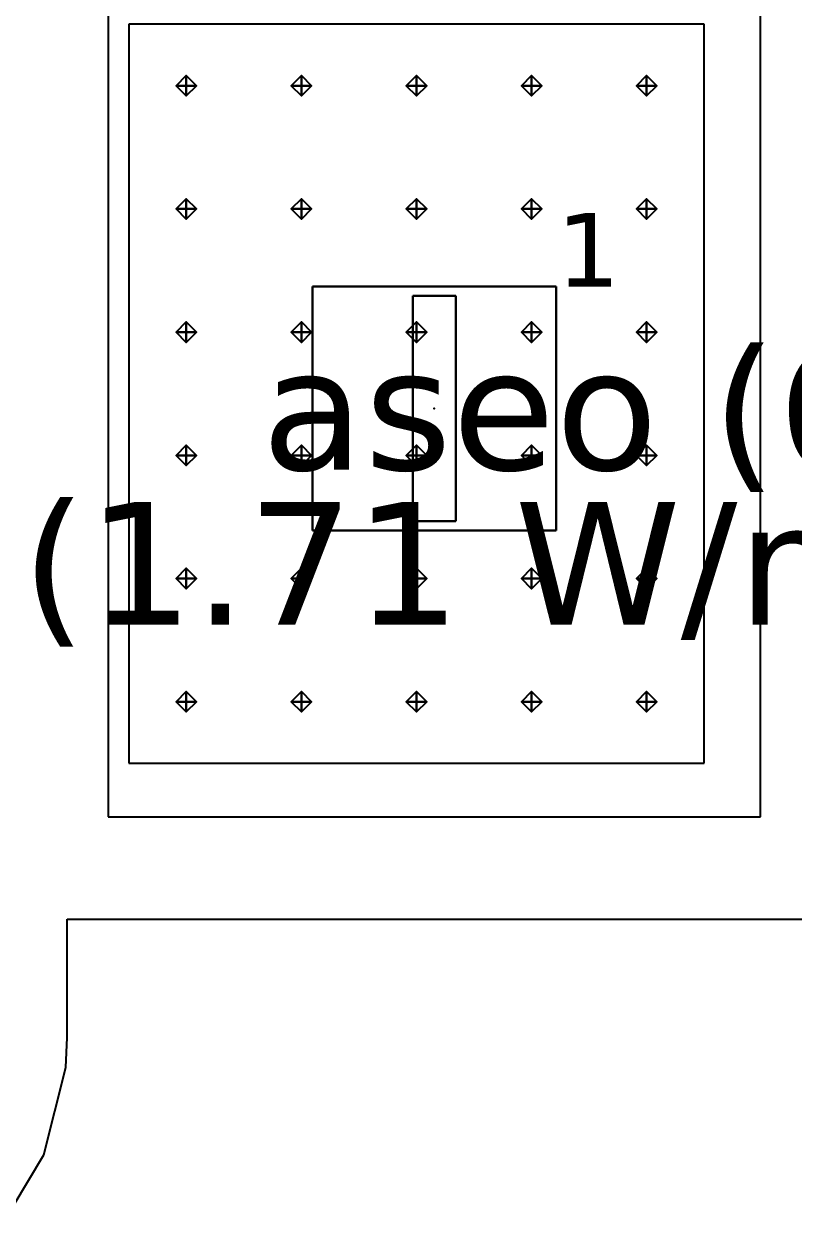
# Model space of a CAD drawing. Header units: inches. Extents: x -2 to 23.6, y -0.2 to 13.5.
# Drawn here: x 11.175 to 13.059, y 0.074 to 3.032 of the extents above; entities that cross this region are included whole.
import ezdxf

# ---------------------------------------------------------------- set-up
doc = ezdxf.new("R2010")
doc.units = ezdxf.units.IN
doc.header["$MEASUREMENT"] = 0
for name, color, linetype, true_color in [('DLX_CALC', 3, 'Continuous', 0x00ff00), ('DLX_CONT', 7, 'Continuous', 0x969696), ('DLX_DESC', 7, 'Continuous', 0x969696), ('DLX_LUM', 7, 'Continuous', 0xffd400), ('DLX_LUMKEY_IDX', 7, 'Continuous', 0x969696)]:
    doc.layers.add(name, color=color, linetype=linetype, true_color=true_color)
doc.layers.add('PUNTO LUMINARIA', color=7, linetype='Continuous')
doc.styles.add('TableTextStyle', font='')
doc.styles.get('TableTextStyle').set_extended_font_data('VERDANA.TTF')

msp = doc.modelspace()

# ---------------------------------------------------------------- linework, layer by layer
at = {"layer": 'DLX_CALC'}
for points in [[(12.8394, 3.0316, 0), (11.4306, 3.0316, 0)], [(11.4306, 3.0316, 0), (11.4306, 1.2216, 0)], [(12.8394, 1.2216, 0), (12.8394, 3.0316, 0)], [(11.4306, 1.2216, 0), (12.8394, 1.2216, 0)]]:
    msp.add_polyline3d(points, dxfattribs=at)
at = {"layer": 'DLX_CONT'}
for points in [[(11.3799, 3.0901, 0), (11.3799, 1.0905, 0)], [(12.9775, 1.0905, 0), (12.9775, 3.0901, 0)], [(11.3799, 1.0905, 0), (12.9775, 1.0905, 0)], [(11.2799, 0.55, 0), (11.2799, 0.84, 0)], [(11.2799, 0.84, 0), (18.2332, 0.84, 0)], [(11.2763, 0.4765, 0), (11.2799, 0.55, 0)], [(11.2228, 0.263, 0), (11.2763, 0.4765, 0)], [(11.1096, 0.0742, 0), (11.2228, 0.263, 0)]]:
    msp.add_polyline3d(points, dxfattribs=at)
at = {"layer": 'DLX_LUM'}
for points in [[(11.8802, 2.3888, 0), (11.8802, 1.7918, 0)], [(11.8802, 1.7918, 0), (11.8802, 2.3888, 0)], [(11.8802, 2.3888, 0), (11.8802, 2.3888, 0)], [(12.4772, 2.3888, 0), (11.8802, 2.3888, 0)], [(11.8802, 2.3888, 0), (11.8802, 2.3888, 0)], [(11.8802, 2.3888, 0), (12.4772, 2.3888, 0)], [(11.8802, 2.3888, 0), (12.4772, 2.3888, 0)], [(11.8802, 1.7918, 0), (11.8802, 2.3888, 0)], [(12.4772, 2.3888, 0), (11.8802, 2.3888, 0)], [(11.8802, 2.3888, 0), (11.8802, 1.7918, 0)], [(12.1262, 2.3663, 0), (12.1262, 1.8143, 0)], [(12.2312, 2.3663, 0), (12.1262, 2.3663, 0)], [(12.1262, 1.8143, 0), (12.1262, 2.3663, 0)], [(12.1262, 2.3663, 0), (12.2312, 2.3663, 0)], [(12.2312, 1.8143, 0), (12.2312, 2.3663, 0)], [(12.2312, 2.3663, 0), (12.2312, 1.8143, 0)], [(12.4772, 1.7918, 0), (12.4772, 2.3888, 0)], [(12.4772, 2.3888, 0), (12.4772, 2.3888, 0)], [(12.4772, 2.3888, 0), (12.4772, 1.7918, 0)], [(12.4772, 2.3888, 0), (12.4772, 2.3888, 0)], [(12.4772, 2.3888, 0), (12.4772, 1.7918, 0)], [(12.4772, 1.7918, 0), (12.4772, 2.3888, 0)], [(12.1262, 1.8143, 0), (12.2312, 1.8143, 0)], [(12.2312, 1.8143, 0), (12.1262, 1.8143, 0)], [(11.8802, 1.7918, 0), (11.8802, 1.7918, 0)], [(11.8802, 1.7918, 0), (12.4772, 1.7918, 0)], [(12.4772, 1.7918, 0), (11.8802, 1.7918, 0)], [(11.8802, 1.7918, 0), (11.8802, 1.7918, 0)], [(12.4772, 1.7918, 0), (11.8802, 1.7918, 0)], [(11.8802, 1.7918, 0), (12.4772, 1.7918, 0)], [(12.4772, 1.7918, 0), (12.4772, 1.7918, 0)], [(12.4772, 1.7918, 0), (12.4772, 1.7918, 0)]]:
    msp.add_polyline3d(points, dxfattribs=at)
at = {"layer": 'PUNTO LUMINARIA'}
msp.add_point((12.1787, 2.0903), dxfattribs=at)

# ---------------------------------------------------------------- texts
at = {"layer": 'DLX_DESC', "style": 'TableTextStyle'}
for s, p in [('aseo (6.89 W/m²)', (11.7552, 1.9403)), ('Escaleras (1.71 W/m²)', (9.0804, 1.5613))]:
    msp.add_text(s, height=0.3, dxfattribs=at).set_placement(p)
at = {"layer": 'DLX_LUMKEY_IDX', "style": 'TableTextStyle'}
msp.add_text('1', height=0.18, dxfattribs=at).set_placement((12.4772, 2.3888))

# ---------------------------------------------------------------- meshes
at = {"layer": 'DLX_CALC'}
mesh = msp.add_polyface(dxfattribs=at)
corners = [(11.5714, 2.8557), (11.5964, 2.8807), (11.5714, 2.8807), (11.5964, 2.8807), (11.5714, 2.9057), (11.5714, 2.8807), (11.5714, 2.9057), (11.5464, 2.8807), (11.5714, 2.8807), (11.5464, 2.8807), (11.5714, 2.8557), (11.5714, 2.8807), (11.5964, 2.8807), (11.5714, 2.8557), (11.5714, 2.8807), (11.5714, 2.9057), (11.5964, 2.8807), (11.5714, 2.8807), (11.5464, 2.8807), (11.5714, 2.9057), (11.5714, 2.8807), (11.5714, 2.8557), (11.5464, 2.8807), (11.5714, 2.8807)]
mesh.append_faces([[corners[k] for k in face] for face in [(0, 1, 2), (3, 4, 5), (6, 7, 8), (9, 10, 11), (12, 13, 14), (15, 16, 17), (18, 19, 20), (21, 22, 23)]])
mesh = msp.add_polyface(dxfattribs=at)
corners = [(11.8532, 2.8557), (11.8782, 2.8807), (11.8532, 2.8807), (11.8782, 2.8807), (11.8532, 2.9057), (11.8532, 2.8807), (11.8532, 2.9057), (11.8282, 2.8807), (11.8532, 2.8807), (11.8282, 2.8807), (11.8532, 2.8557), (11.8532, 2.8807), (11.8782, 2.8807), (11.8532, 2.8557), (11.8532, 2.8807), (11.8532, 2.9057), (11.8782, 2.8807), (11.8532, 2.8807), (11.8282, 2.8807), (11.8532, 2.9057), (11.8532, 2.8807), (11.8532, 2.8557), (11.8282, 2.8807), (11.8532, 2.8807)]
mesh.append_faces([[corners[k] for k in face] for face in [(0, 1, 2), (3, 4, 5), (6, 7, 8), (9, 10, 11), (12, 13, 14), (15, 16, 17), (18, 19, 20), (21, 22, 23)]])
mesh = msp.add_polyface(dxfattribs=at)
corners = [(12.135, 2.8557), (12.16, 2.8807), (12.135, 2.8807), (12.16, 2.8807), (12.135, 2.9057), (12.135, 2.8807), (12.135, 2.9057), (12.11, 2.8807), (12.135, 2.8807), (12.11, 2.8807), (12.135, 2.8557), (12.135, 2.8807), (12.16, 2.8807), (12.135, 2.8557), (12.135, 2.8807), (12.135, 2.9057), (12.16, 2.8807), (12.135, 2.8807), (12.11, 2.8807), (12.135, 2.9057), (12.135, 2.8807), (12.135, 2.8557), (12.11, 2.8807), (12.135, 2.8807)]
mesh.append_faces([[corners[k] for k in face] for face in [(0, 1, 2), (3, 4, 5), (6, 7, 8), (9, 10, 11), (12, 13, 14), (15, 16, 17), (18, 19, 20), (21, 22, 23)]])
mesh = msp.add_polyface(dxfattribs=at)
corners = [(12.4168, 2.8557), (12.4418, 2.8807), (12.4168, 2.8807), (12.4418, 2.8807), (12.4168, 2.9057), (12.4168, 2.8807), (12.4168, 2.9057), (12.3918, 2.8807), (12.4168, 2.8807), (12.3918, 2.8807), (12.4168, 2.8557), (12.4168, 2.8807), (12.4418, 2.8807), (12.4168, 2.8557), (12.4168, 2.8807), (12.4168, 2.9057), (12.4418, 2.8807), (12.4168, 2.8807), (12.3918, 2.8807), (12.4168, 2.9057), (12.4168, 2.8807), (12.4168, 2.8557), (12.3918, 2.8807), (12.4168, 2.8807)]
mesh.append_faces([[corners[k] for k in face] for face in [(0, 1, 2), (3, 4, 5), (6, 7, 8), (9, 10, 11), (12, 13, 14), (15, 16, 17), (18, 19, 20), (21, 22, 23)]])
mesh = msp.add_polyface(dxfattribs=at)
corners = [(12.6985, 2.8557), (12.7235, 2.8807), (12.6985, 2.8807), (12.7235, 2.8807), (12.6985, 2.9057), (12.6985, 2.8807), (12.6985, 2.9057), (12.6735, 2.8807), (12.6985, 2.8807), (12.6735, 2.8807), (12.6985, 2.8557), (12.6985, 2.8807), (12.7235, 2.8807), (12.6985, 2.8557), (12.6985, 2.8807), (12.6985, 2.9057), (12.7235, 2.8807), (12.6985, 2.8807), (12.6735, 2.8807), (12.6985, 2.9057), (12.6985, 2.8807), (12.6985, 2.8557), (12.6735, 2.8807), (12.6985, 2.8807)]
mesh.append_faces([[corners[k] for k in face] for face in [(0, 1, 2), (3, 4, 5), (6, 7, 8), (9, 10, 11), (12, 13, 14), (15, 16, 17), (18, 19, 20), (21, 22, 23)]])
mesh = msp.add_polyface(dxfattribs=at)
corners = [(11.5714, 2.5541), (11.5964, 2.5791), (11.5714, 2.5791), (11.5964, 2.5791), (11.5714, 2.6041), (11.5714, 2.5791), (11.5714, 2.6041), (11.5464, 2.5791), (11.5714, 2.5791), (11.5464, 2.5791), (11.5714, 2.5541), (11.5714, 2.5791), (11.5964, 2.5791), (11.5714, 2.5541), (11.5714, 2.5791), (11.5714, 2.6041), (11.5964, 2.5791), (11.5714, 2.5791), (11.5464, 2.5791), (11.5714, 2.6041), (11.5714, 2.5791), (11.5714, 2.5541), (11.5464, 2.5791), (11.5714, 2.5791)]
mesh.append_faces([[corners[k] for k in face] for face in [(0, 1, 2), (3, 4, 5), (6, 7, 8), (9, 10, 11), (12, 13, 14), (15, 16, 17), (18, 19, 20), (21, 22, 23)]])
mesh = msp.add_polyface(dxfattribs=at)
corners = [(11.8532, 2.5541), (11.8782, 2.5791), (11.8532, 2.5791), (11.8782, 2.5791), (11.8532, 2.6041), (11.8532, 2.5791), (11.8532, 2.6041), (11.8282, 2.5791), (11.8532, 2.5791), (11.8282, 2.5791), (11.8532, 2.5541), (11.8532, 2.5791), (11.8782, 2.5791), (11.8532, 2.5541), (11.8532, 2.5791), (11.8532, 2.6041), (11.8782, 2.5791), (11.8532, 2.5791), (11.8282, 2.5791), (11.8532, 2.6041), (11.8532, 2.5791), (11.8532, 2.5541), (11.8282, 2.5791), (11.8532, 2.5791)]
mesh.append_faces([[corners[k] for k in face] for face in [(0, 1, 2), (3, 4, 5), (6, 7, 8), (9, 10, 11), (12, 13, 14), (15, 16, 17), (18, 19, 20), (21, 22, 23)]])
mesh = msp.add_polyface(dxfattribs=at)
corners = [(12.135, 2.5541), (12.16, 2.5791), (12.135, 2.5791), (12.16, 2.5791), (12.135, 2.6041), (12.135, 2.5791), (12.135, 2.6041), (12.11, 2.5791), (12.135, 2.5791), (12.11, 2.5791), (12.135, 2.5541), (12.135, 2.5791), (12.16, 2.5791), (12.135, 2.5541), (12.135, 2.5791), (12.135, 2.6041), (12.16, 2.5791), (12.135, 2.5791), (12.11, 2.5791), (12.135, 2.6041), (12.135, 2.5791), (12.135, 2.5541), (12.11, 2.5791), (12.135, 2.5791)]
mesh.append_faces([[corners[k] for k in face] for face in [(0, 1, 2), (3, 4, 5), (6, 7, 8), (9, 10, 11), (12, 13, 14), (15, 16, 17), (18, 19, 20), (21, 22, 23)]])
mesh = msp.add_polyface(dxfattribs=at)
corners = [(12.4168, 2.5541), (12.4418, 2.5791), (12.4168, 2.5791), (12.4418, 2.5791), (12.4168, 2.6041), (12.4168, 2.5791), (12.4168, 2.6041), (12.3918, 2.5791), (12.4168, 2.5791), (12.3918, 2.5791), (12.4168, 2.5541), (12.4168, 2.5791), (12.4418, 2.5791), (12.4168, 2.5541), (12.4168, 2.5791), (12.4168, 2.6041), (12.4418, 2.5791), (12.4168, 2.5791), (12.3918, 2.5791), (12.4168, 2.6041), (12.4168, 2.5791), (12.4168, 2.5541), (12.3918, 2.5791), (12.4168, 2.5791)]
mesh.append_faces([[corners[k] for k in face] for face in [(0, 1, 2), (3, 4, 5), (6, 7, 8), (9, 10, 11), (12, 13, 14), (15, 16, 17), (18, 19, 20), (21, 22, 23)]])
mesh = msp.add_polyface(dxfattribs=at)
corners = [(12.6985, 2.5541), (12.7235, 2.5791), (12.6985, 2.5791), (12.7235, 2.5791), (12.6985, 2.6041), (12.6985, 2.5791), (12.6985, 2.6041), (12.6735, 2.5791), (12.6985, 2.5791), (12.6735, 2.5791), (12.6985, 2.5541), (12.6985, 2.5791), (12.7235, 2.5791), (12.6985, 2.5541), (12.6985, 2.5791), (12.6985, 2.6041), (12.7235, 2.5791), (12.6985, 2.5791), (12.6735, 2.5791), (12.6985, 2.6041), (12.6985, 2.5791), (12.6985, 2.5541), (12.6735, 2.5791), (12.6985, 2.5791)]
mesh.append_faces([[corners[k] for k in face] for face in [(0, 1, 2), (3, 4, 5), (6, 7, 8), (9, 10, 11), (12, 13, 14), (15, 16, 17), (18, 19, 20), (21, 22, 23)]])
mesh = msp.add_polyface(dxfattribs=at)
corners = [(11.5714, 2.2524), (11.5964, 2.2774), (11.5714, 2.2774), (11.5964, 2.2774), (11.5714, 2.3024), (11.5714, 2.2774), (11.5714, 2.3024), (11.5464, 2.2774), (11.5714, 2.2774), (11.5464, 2.2774), (11.5714, 2.2524), (11.5714, 2.2774), (11.5964, 2.2774), (11.5714, 2.2524), (11.5714, 2.2774), (11.5714, 2.3024), (11.5964, 2.2774), (11.5714, 2.2774), (11.5464, 2.2774), (11.5714, 2.3024), (11.5714, 2.2774), (11.5714, 2.2524), (11.5464, 2.2774), (11.5714, 2.2774)]
mesh.append_faces([[corners[k] for k in face] for face in [(0, 1, 2), (3, 4, 5), (6, 7, 8), (9, 10, 11), (12, 13, 14), (15, 16, 17), (18, 19, 20), (21, 22, 23)]])
mesh = msp.add_polyface(dxfattribs=at)
corners = [(11.8532, 2.2524), (11.8782, 2.2774), (11.8532, 2.2774), (11.8782, 2.2774), (11.8532, 2.3024), (11.8532, 2.2774), (11.8532, 2.3024), (11.8282, 2.2774), (11.8532, 2.2774), (11.8282, 2.2774), (11.8532, 2.2524), (11.8532, 2.2774), (11.8782, 2.2774), (11.8532, 2.2524), (11.8532, 2.2774), (11.8532, 2.3024), (11.8782, 2.2774), (11.8532, 2.2774), (11.8282, 2.2774), (11.8532, 2.3024), (11.8532, 2.2774), (11.8532, 2.2524), (11.8282, 2.2774), (11.8532, 2.2774)]
mesh.append_faces([[corners[k] for k in face] for face in [(0, 1, 2), (3, 4, 5), (6, 7, 8), (9, 10, 11), (12, 13, 14), (15, 16, 17), (18, 19, 20), (21, 22, 23)]])
mesh = msp.add_polyface(dxfattribs=at)
corners = [(12.135, 2.2524), (12.16, 2.2774), (12.135, 2.2774), (12.16, 2.2774), (12.135, 2.3024), (12.135, 2.2774), (12.135, 2.3024), (12.11, 2.2774), (12.135, 2.2774), (12.11, 2.2774), (12.135, 2.2524), (12.135, 2.2774), (12.16, 2.2774), (12.135, 2.2524), (12.135, 2.2774), (12.135, 2.3024), (12.16, 2.2774), (12.135, 2.2774), (12.11, 2.2774), (12.135, 2.3024), (12.135, 2.2774), (12.135, 2.2524), (12.11, 2.2774), (12.135, 2.2774)]
mesh.append_faces([[corners[k] for k in face] for face in [(0, 1, 2), (3, 4, 5), (6, 7, 8), (9, 10, 11), (12, 13, 14), (15, 16, 17), (18, 19, 20), (21, 22, 23)]])
mesh = msp.add_polyface(dxfattribs=at)
corners = [(12.4168, 2.2524), (12.4418, 2.2774), (12.4168, 2.2774), (12.4418, 2.2774), (12.4168, 2.3024), (12.4168, 2.2774), (12.4168, 2.3024), (12.3918, 2.2774), (12.4168, 2.2774), (12.3918, 2.2774), (12.4168, 2.2524), (12.4168, 2.2774), (12.4418, 2.2774), (12.4168, 2.2524), (12.4168, 2.2774), (12.4168, 2.3024), (12.4418, 2.2774), (12.4168, 2.2774), (12.3918, 2.2774), (12.4168, 2.3024), (12.4168, 2.2774), (12.4168, 2.2524), (12.3918, 2.2774), (12.4168, 2.2774)]
mesh.append_faces([[corners[k] for k in face] for face in [(0, 1, 2), (3, 4, 5), (6, 7, 8), (9, 10, 11), (12, 13, 14), (15, 16, 17), (18, 19, 20), (21, 22, 23)]])
mesh = msp.add_polyface(dxfattribs=at)
corners = [(12.6985, 2.2524), (12.7235, 2.2774), (12.6985, 2.2774), (12.7235, 2.2774), (12.6985, 2.3024), (12.6985, 2.2774), (12.6985, 2.3024), (12.6735, 2.2774), (12.6985, 2.2774), (12.6735, 2.2774), (12.6985, 2.2524), (12.6985, 2.2774), (12.7235, 2.2774), (12.6985, 2.2524), (12.6985, 2.2774), (12.6985, 2.3024), (12.7235, 2.2774), (12.6985, 2.2774), (12.6735, 2.2774), (12.6985, 2.3024), (12.6985, 2.2774), (12.6985, 2.2524), (12.6735, 2.2774), (12.6985, 2.2774)]
mesh.append_faces([[corners[k] for k in face] for face in [(0, 1, 2), (3, 4, 5), (6, 7, 8), (9, 10, 11), (12, 13, 14), (15, 16, 17), (18, 19, 20), (21, 22, 23)]])
mesh = msp.add_polyface(dxfattribs=at)
corners = [(11.5714, 1.9507), (11.5964, 1.9757), (11.5714, 1.9757), (11.5964, 1.9757), (11.5714, 2.0007), (11.5714, 1.9757), (11.5714, 2.0007), (11.5464, 1.9757), (11.5714, 1.9757), (11.5464, 1.9757), (11.5714, 1.9507), (11.5714, 1.9757), (11.5964, 1.9757), (11.5714, 1.9507), (11.5714, 1.9757), (11.5714, 2.0007), (11.5964, 1.9757), (11.5714, 1.9757), (11.5464, 1.9757), (11.5714, 2.0007), (11.5714, 1.9757), (11.5714, 1.9507), (11.5464, 1.9757), (11.5714, 1.9757)]
mesh.append_faces([[corners[k] for k in face] for face in [(0, 1, 2), (3, 4, 5), (6, 7, 8), (9, 10, 11), (12, 13, 14), (15, 16, 17), (18, 19, 20), (21, 22, 23)]])
mesh = msp.add_polyface(dxfattribs=at)
corners = [(11.8532, 1.9507), (11.8782, 1.9757), (11.8532, 1.9757), (11.8782, 1.9757), (11.8532, 2.0007), (11.8532, 1.9757), (11.8532, 2.0007), (11.8282, 1.9757), (11.8532, 1.9757), (11.8282, 1.9757), (11.8532, 1.9507), (11.8532, 1.9757), (11.8782, 1.9757), (11.8532, 1.9507), (11.8532, 1.9757), (11.8532, 2.0007), (11.8782, 1.9757), (11.8532, 1.9757), (11.8282, 1.9757), (11.8532, 2.0007), (11.8532, 1.9757), (11.8532, 1.9507), (11.8282, 1.9757), (11.8532, 1.9757)]
mesh.append_faces([[corners[k] for k in face] for face in [(0, 1, 2), (3, 4, 5), (6, 7, 8), (9, 10, 11), (12, 13, 14), (15, 16, 17), (18, 19, 20), (21, 22, 23)]])
mesh = msp.add_polyface(dxfattribs=at)
corners = [(12.135, 1.9507), (12.16, 1.9757), (12.135, 1.9757), (12.16, 1.9757), (12.135, 2.0007), (12.135, 1.9757), (12.135, 2.0007), (12.11, 1.9757), (12.135, 1.9757), (12.11, 1.9757), (12.135, 1.9507), (12.135, 1.9757), (12.16, 1.9757), (12.135, 1.9507), (12.135, 1.9757), (12.135, 2.0007), (12.16, 1.9757), (12.135, 1.9757), (12.11, 1.9757), (12.135, 2.0007), (12.135, 1.9757), (12.135, 1.9507), (12.11, 1.9757), (12.135, 1.9757)]
mesh.append_faces([[corners[k] for k in face] for face in [(0, 1, 2), (3, 4, 5), (6, 7, 8), (9, 10, 11), (12, 13, 14), (15, 16, 17), (18, 19, 20), (21, 22, 23)]])
mesh = msp.add_polyface(dxfattribs=at)
corners = [(12.4168, 1.9507), (12.4418, 1.9757), (12.4168, 1.9757), (12.4418, 1.9757), (12.4168, 2.0007), (12.4168, 1.9757), (12.4168, 2.0007), (12.3918, 1.9757), (12.4168, 1.9757), (12.3918, 1.9757), (12.4168, 1.9507), (12.4168, 1.9757), (12.4418, 1.9757), (12.4168, 1.9507), (12.4168, 1.9757), (12.4168, 2.0007), (12.4418, 1.9757), (12.4168, 1.9757), (12.3918, 1.9757), (12.4168, 2.0007), (12.4168, 1.9757), (12.4168, 1.9507), (12.3918, 1.9757), (12.4168, 1.9757)]
mesh.append_faces([[corners[k] for k in face] for face in [(0, 1, 2), (3, 4, 5), (6, 7, 8), (9, 10, 11), (12, 13, 14), (15, 16, 17), (18, 19, 20), (21, 22, 23)]])
mesh = msp.add_polyface(dxfattribs=at)
corners = [(12.6985, 1.9507), (12.7235, 1.9757), (12.6985, 1.9757), (12.7235, 1.9757), (12.6985, 2.0007), (12.6985, 1.9757), (12.6985, 2.0007), (12.6735, 1.9757), (12.6985, 1.9757), (12.6735, 1.9757), (12.6985, 1.9507), (12.6985, 1.9757), (12.7235, 1.9757), (12.6985, 1.9507), (12.6985, 1.9757), (12.6985, 2.0007), (12.7235, 1.9757), (12.6985, 1.9757), (12.6735, 1.9757), (12.6985, 2.0007), (12.6985, 1.9757), (12.6985, 1.9507), (12.6735, 1.9757), (12.6985, 1.9757)]
mesh.append_faces([[corners[k] for k in face] for face in [(0, 1, 2), (3, 4, 5), (6, 7, 8), (9, 10, 11), (12, 13, 14), (15, 16, 17), (18, 19, 20), (21, 22, 23)]])
mesh = msp.add_polyface(dxfattribs=at)
corners = [(11.5714, 1.6491), (11.5964, 1.6741), (11.5714, 1.6741), (11.5964, 1.6741), (11.5714, 1.6991), (11.5714, 1.6741), (11.5714, 1.6991), (11.5464, 1.6741), (11.5714, 1.6741), (11.5464, 1.6741), (11.5714, 1.6491), (11.5714, 1.6741), (11.5964, 1.6741), (11.5714, 1.6491), (11.5714, 1.6741), (11.5714, 1.6991), (11.5964, 1.6741), (11.5714, 1.6741), (11.5464, 1.6741), (11.5714, 1.6991), (11.5714, 1.6741), (11.5714, 1.6491), (11.5464, 1.6741), (11.5714, 1.6741)]
mesh.append_faces([[corners[k] for k in face] for face in [(0, 1, 2), (3, 4, 5), (6, 7, 8), (9, 10, 11), (12, 13, 14), (15, 16, 17), (18, 19, 20), (21, 22, 23)]])
mesh = msp.add_polyface(dxfattribs=at)
corners = [(11.8532, 1.6491), (11.8782, 1.6741), (11.8532, 1.6741), (11.8782, 1.6741), (11.8532, 1.6991), (11.8532, 1.6741), (11.8532, 1.6991), (11.8282, 1.6741), (11.8532, 1.6741), (11.8282, 1.6741), (11.8532, 1.6491), (11.8532, 1.6741), (11.8782, 1.6741), (11.8532, 1.6491), (11.8532, 1.6741), (11.8532, 1.6991), (11.8782, 1.6741), (11.8532, 1.6741), (11.8282, 1.6741), (11.8532, 1.6991), (11.8532, 1.6741), (11.8532, 1.6491), (11.8282, 1.6741), (11.8532, 1.6741)]
mesh.append_faces([[corners[k] for k in face] for face in [(0, 1, 2), (3, 4, 5), (6, 7, 8), (9, 10, 11), (12, 13, 14), (15, 16, 17), (18, 19, 20), (21, 22, 23)]])
mesh = msp.add_polyface(dxfattribs=at)
corners = [(12.135, 1.6491), (12.16, 1.6741), (12.135, 1.6741), (12.16, 1.6741), (12.135, 1.6991), (12.135, 1.6741), (12.135, 1.6991), (12.11, 1.6741), (12.135, 1.6741), (12.11, 1.6741), (12.135, 1.6491), (12.135, 1.6741), (12.16, 1.6741), (12.135, 1.6491), (12.135, 1.6741), (12.135, 1.6991), (12.16, 1.6741), (12.135, 1.6741), (12.11, 1.6741), (12.135, 1.6991), (12.135, 1.6741), (12.135, 1.6491), (12.11, 1.6741), (12.135, 1.6741)]
mesh.append_faces([[corners[k] for k in face] for face in [(0, 1, 2), (3, 4, 5), (6, 7, 8), (9, 10, 11), (12, 13, 14), (15, 16, 17), (18, 19, 20), (21, 22, 23)]])
mesh = msp.add_polyface(dxfattribs=at)
corners = [(12.4168, 1.6491), (12.4418, 1.6741), (12.4168, 1.6741), (12.4418, 1.6741), (12.4168, 1.6991), (12.4168, 1.6741), (12.4168, 1.6991), (12.3918, 1.6741), (12.4168, 1.6741), (12.3918, 1.6741), (12.4168, 1.6491), (12.4168, 1.6741), (12.4418, 1.6741), (12.4168, 1.6491), (12.4168, 1.6741), (12.4168, 1.6991), (12.4418, 1.6741), (12.4168, 1.6741), (12.3918, 1.6741), (12.4168, 1.6991), (12.4168, 1.6741), (12.4168, 1.6491), (12.3918, 1.6741), (12.4168, 1.6741)]
mesh.append_faces([[corners[k] for k in face] for face in [(0, 1, 2), (3, 4, 5), (6, 7, 8), (9, 10, 11), (12, 13, 14), (15, 16, 17), (18, 19, 20), (21, 22, 23)]])
mesh = msp.add_polyface(dxfattribs=at)
corners = [(12.6985, 1.6491), (12.7235, 1.6741), (12.6985, 1.6741), (12.7235, 1.6741), (12.6985, 1.6991), (12.6985, 1.6741), (12.6985, 1.6991), (12.6735, 1.6741), (12.6985, 1.6741), (12.6735, 1.6741), (12.6985, 1.6491), (12.6985, 1.6741), (12.7235, 1.6741), (12.6985, 1.6491), (12.6985, 1.6741), (12.6985, 1.6991), (12.7235, 1.6741), (12.6985, 1.6741), (12.6735, 1.6741), (12.6985, 1.6991), (12.6985, 1.6741), (12.6985, 1.6491), (12.6735, 1.6741), (12.6985, 1.6741)]
mesh.append_faces([[corners[k] for k in face] for face in [(0, 1, 2), (3, 4, 5), (6, 7, 8), (9, 10, 11), (12, 13, 14), (15, 16, 17), (18, 19, 20), (21, 22, 23)]])
mesh = msp.add_polyface(dxfattribs=at)
corners = [(11.5714, 1.3474), (11.5964, 1.3724), (11.5714, 1.3724), (11.5964, 1.3724), (11.5714, 1.3974), (11.5714, 1.3724), (11.5714, 1.3974), (11.5464, 1.3724), (11.5714, 1.3724), (11.5464, 1.3724), (11.5714, 1.3474), (11.5714, 1.3724), (11.5964, 1.3724), (11.5714, 1.3474), (11.5714, 1.3724), (11.5714, 1.3974), (11.5964, 1.3724), (11.5714, 1.3724), (11.5464, 1.3724), (11.5714, 1.3974), (11.5714, 1.3724), (11.5714, 1.3474), (11.5464, 1.3724), (11.5714, 1.3724)]
mesh.append_faces([[corners[k] for k in face] for face in [(0, 1, 2), (3, 4, 5), (6, 7, 8), (9, 10, 11), (12, 13, 14), (15, 16, 17), (18, 19, 20), (21, 22, 23)]])
mesh = msp.add_polyface(dxfattribs=at)
corners = [(11.8532, 1.3474), (11.8782, 1.3724), (11.8532, 1.3724), (11.8782, 1.3724), (11.8532, 1.3974), (11.8532, 1.3724), (11.8532, 1.3974), (11.8282, 1.3724), (11.8532, 1.3724), (11.8282, 1.3724), (11.8532, 1.3474), (11.8532, 1.3724), (11.8782, 1.3724), (11.8532, 1.3474), (11.8532, 1.3724), (11.8532, 1.3974), (11.8782, 1.3724), (11.8532, 1.3724), (11.8282, 1.3724), (11.8532, 1.3974), (11.8532, 1.3724), (11.8532, 1.3474), (11.8282, 1.3724), (11.8532, 1.3724)]
mesh.append_faces([[corners[k] for k in face] for face in [(0, 1, 2), (3, 4, 5), (6, 7, 8), (9, 10, 11), (12, 13, 14), (15, 16, 17), (18, 19, 20), (21, 22, 23)]])
mesh = msp.add_polyface(dxfattribs=at)
corners = [(12.135, 1.3474), (12.16, 1.3724), (12.135, 1.3724), (12.16, 1.3724), (12.135, 1.3974), (12.135, 1.3724), (12.135, 1.3974), (12.11, 1.3724), (12.135, 1.3724), (12.11, 1.3724), (12.135, 1.3474), (12.135, 1.3724), (12.16, 1.3724), (12.135, 1.3474), (12.135, 1.3724), (12.135, 1.3974), (12.16, 1.3724), (12.135, 1.3724), (12.11, 1.3724), (12.135, 1.3974), (12.135, 1.3724), (12.135, 1.3474), (12.11, 1.3724), (12.135, 1.3724)]
mesh.append_faces([[corners[k] for k in face] for face in [(0, 1, 2), (3, 4, 5), (6, 7, 8), (9, 10, 11), (12, 13, 14), (15, 16, 17), (18, 19, 20), (21, 22, 23)]])
mesh = msp.add_polyface(dxfattribs=at)
corners = [(12.4168, 1.3474), (12.4418, 1.3724), (12.4168, 1.3724), (12.4418, 1.3724), (12.4168, 1.3974), (12.4168, 1.3724), (12.4168, 1.3974), (12.3918, 1.3724), (12.4168, 1.3724), (12.3918, 1.3724), (12.4168, 1.3474), (12.4168, 1.3724), (12.4418, 1.3724), (12.4168, 1.3474), (12.4168, 1.3724), (12.4168, 1.3974), (12.4418, 1.3724), (12.4168, 1.3724), (12.3918, 1.3724), (12.4168, 1.3974), (12.4168, 1.3724), (12.4168, 1.3474), (12.3918, 1.3724), (12.4168, 1.3724)]
mesh.append_faces([[corners[k] for k in face] for face in [(0, 1, 2), (3, 4, 5), (6, 7, 8), (9, 10, 11), (12, 13, 14), (15, 16, 17), (18, 19, 20), (21, 22, 23)]])
mesh = msp.add_polyface(dxfattribs=at)
corners = [(12.6985, 1.3474), (12.7235, 1.3724), (12.6985, 1.3724), (12.7235, 1.3724), (12.6985, 1.3974), (12.6985, 1.3724), (12.6985, 1.3974), (12.6735, 1.3724), (12.6985, 1.3724), (12.6735, 1.3724), (12.6985, 1.3474), (12.6985, 1.3724), (12.7235, 1.3724), (12.6985, 1.3474), (12.6985, 1.3724), (12.6985, 1.3974), (12.7235, 1.3724), (12.6985, 1.3724), (12.6735, 1.3724), (12.6985, 1.3974), (12.6985, 1.3724), (12.6985, 1.3474), (12.6735, 1.3724), (12.6985, 1.3724)]
mesh.append_faces([[corners[k] for k in face] for face in [(0, 1, 2), (3, 4, 5), (6, 7, 8), (9, 10, 11), (12, 13, 14), (15, 16, 17), (18, 19, 20), (21, 22, 23)]])

doc.saveas('drawing.dxf')
